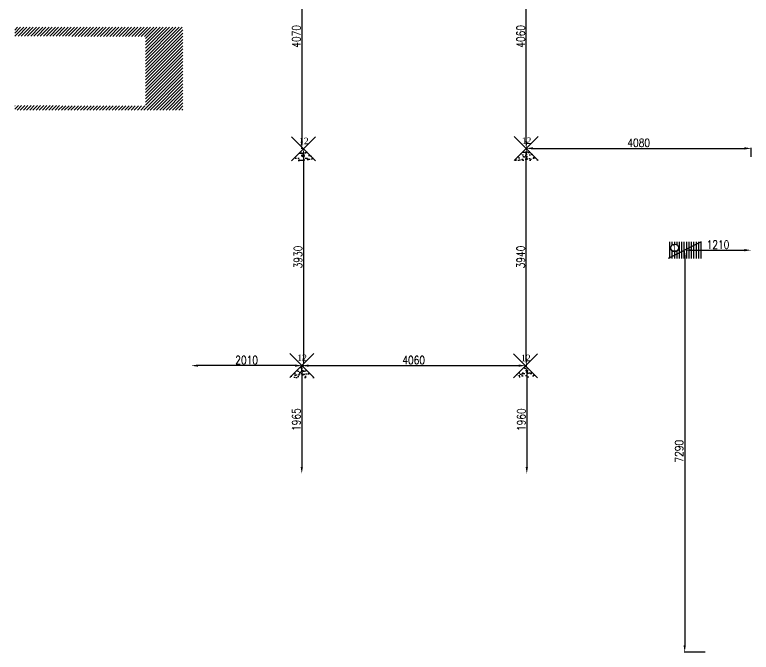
# Model space of a CAD drawing. Header units: millimetres. Extents: x -229 to 38456, y 27305 to 65049.
# Drawn here: x 25095 to 38456, y 30150 to 41708 of the extents above; entities that cross this region are included whole.
import ezdxf
from ezdxf.enums import TextEntityAlignment as Align

# ---------------------------------------------------------------- set-up
doc = ezdxf.new("R2010")
doc.units = ezdxf.units.MM
doc.header["$LTSCALE"] = 700
doc.header["$MEASUREMENT"] = 0
doc.header["$PDMODE"] = 35
doc.header["$PDSIZE"] = -25
for name, color, linetype in [('DIF 12', 84, 'Continuous'), ('DIF 46', 74, 'Continuous'), ('RETURN GRILL-600x300', 5, 'Continuous'), ('SA-DIMSTYLE', 2, 'Continuous'), ('X-REF', 8, 'Continuous')]:
    doc.layers.add(name, color=color, linetype=linetype)
doc.layers.add('MAAM TEXT', color=7, linetype='Continuous', lineweight=25)
doc.styles.add('ROMANS', font='romans', dxfattribs={"width": 0.8})
doc.styles.add('style1', font='ARIALN.TTF')
doc.styles.add('TECHNICBOLD', font='times.ttf', dxfattribs={"height": 10})
doc.dimstyles.new('SA-MA', dxfattribs={"dimtxt": 150, "dimasz": 125, "dimexe": 10, "dimexo": 10, "dimgap": 25, "dimtad": 1, "dimdec": 0, "dimrnd": 5, "dimzin": 0, "dimdsep": 46, "dimtxsty": 'ROMANS', "dimcen": 0, "dimclrd": 1, "dimclre": 1, "dimclrt": 7, "dimadec": 0, "dimazin": 0, "dimtfac": 1, "dimtdec": 0, "dimtofl": 0, "dimtmove": 0, "dimatfit": 3, "dimfxl": 1, "dimtolj": 1, "dimtzin": 0, "dimarcsym": 0})

# ---------------------------------------------------------------- blocks, each defined once
blk = doc.blocks.new('saaa')
at = {"layer": 'RETURN GRILL-600x300'}
h = blk.add_hatch(dxfattribs=at)
h.set_pattern_fill('ANSI31', color=256, scale=350, angle=135, style=0)
h.set_pattern_definition([(270, (332422.58, 31332.115), (-43.75, 3e-15), [])])
h.paths.add_polyline_path([(272318, 32662), (272318, 32962), (271718, 32962), (271718, 32662)])
h.paths.add_polyline_path([(271905, 32852, 1), (271767, 32852, 1)], flags=16)
blk.add_line((272318, 32962), (271718, 32662), dxfattribs=at)
blk.add_circle((271836, 32852, 0), 68.8, dxfattribs=at)
at = {"layer": 'MAAM TEXT', "color": 7, "style": 'style1'}
blk.add_text('1', height=117, dxfattribs=at).set_placement((271830, 32794, 0), align=Align.CENTER)
blk = doc.blocks.new('DIFF CODE-12')
at = {"layer": 'DIF 12'}
h = blk.add_hatch(dxfattribs=at)
h.set_pattern_fill('AR-SAND', color=256, scale=50, style=0)
h.paths.add_polyline_path([(-20772, -48937), (-20337, -48937), (-20554, -48719)])
for p, q in [((-20337, -48502), (-20772, -48937)), ((-20772, -48502), (-20337, -48937))]:
    blk.add_line(p, q, dxfattribs=at)
at = {"layer": 'DIF 12', "color": 1, "style": 'TECHNICBOLD'}
blk.add_text('12', height=116.5, dxfattribs=at).set_placement((-20637, -48638))
blk = doc.blocks.new('*D175')
at = {"layer": 'Defpoints', "color": 0, "ltscale": 8, "transparency": 16777216}
for p in [(34374, 39285), (34374, 39285), (34361, 35346)]:
    blk.add_point(p, dxfattribs=at)
at = {"layer": 'SA-DIMSTYLE', "color": 1, "lineweight": -2, "ltscale": 8, "transparency": 16777216}
for p, q in [((34374, 35471), (34374, 39160)), ((34371, 35346), (34384, 35346))]:
    blk.add_line(p, q, dxfattribs=at)
at = {"layer": 'SA-DIMSTYLE', "color": 1, "ltscale": 8, "transparency": 16777216}
for points in [[(34353, 39160), (34395, 39160), (34374, 39285)], [(34353, 35471), (34395, 35471), (34374, 35346)]]:
    blk.add_solid(points, dxfattribs=at)
at = {"layer": 'SA-DIMSTYLE', "color": 7, "ltscale": 8, "transparency": 16777216, "insert": (34274, 37315), "char_height": 150, "attachment_point": 5, "rotation": 90, "style": 'ROMANS'}
blk.add_mtext('\\A1;3940', dxfattribs=at)
blk = doc.blocks.new('*D176')
at = {"layer": 'Defpoints', "color": 0, "ltscale": 8, "transparency": 16777216}
for p in [(34362, 43345), (34374, 43345), (34374, 39285)]:
    blk.add_point(p, dxfattribs=at)
at = {"layer": 'SA-DIMSTYLE', "color": 1, "lineweight": -2, "ltscale": 8, "transparency": 16777216}
for p, q in [((34372, 43345), (34384, 43345)), ((34374, 39410), (34374, 43220))]:
    blk.add_line(p, q, dxfattribs=at)
at = {"layer": 'SA-DIMSTYLE', "color": 1, "ltscale": 8, "transparency": 16777216}
for points in [[(34353, 43220), (34395, 43220), (34374, 43345)], [(34353, 39410), (34395, 39410), (34374, 39285)]]:
    blk.add_solid(points, dxfattribs=at)
at = {"layer": 'SA-DIMSTYLE', "color": 7, "ltscale": 8, "transparency": 16777216, "insert": (34274, 41315), "char_height": 150, "attachment_point": 5, "rotation": 90, "style": 'ROMANS'}
blk.add_mtext('\\A1;4060', dxfattribs=at)
blk = doc.blocks.new('*D179')
at = {"layer": 'Defpoints', "color": 0, "ltscale": 8, "transparency": 16777216}
for p in [(30302, 43348), (30302, 39280), (30334, 39280)]:
    blk.add_point(p, dxfattribs=at)
at = {"layer": 'SA-DIMSTYLE', "color": 1, "lineweight": -2, "ltscale": 8, "transparency": 16777216}
for p, q in [((30302, 43223), (30302, 39405)), ((30324, 39280), (30292, 39280))]:
    blk.add_line(p, q, dxfattribs=at)
at = {"layer": 'SA-DIMSTYLE', "color": 1, "ltscale": 8, "transparency": 16777216}
for points in [[(30281, 43223), (30323, 43223), (30302, 43348)], [(30281, 39405), (30323, 39405), (30302, 39280)]]:
    blk.add_solid(points, dxfattribs=at)
at = {"layer": 'SA-DIMSTYLE', "color": 7, "ltscale": 8, "transparency": 16777216, "insert": (30202, 41314), "char_height": 150, "attachment_point": 5, "rotation": 90, "style": 'ROMANS'}
blk.add_mtext('\\A1;4070', dxfattribs=at)
blk = doc.blocks.new('*D180')
at = {"layer": 'Defpoints', "color": 0, "ltscale": 8, "transparency": 16777216}
for p in [(30334, 39280), (30302, 35350), (30334, 35350)]:
    blk.add_point(p, dxfattribs=at)
at = {"layer": 'SA-DIMSTYLE', "color": 1, "lineweight": -2, "ltscale": 8, "transparency": 16777216}
for p, q in [((30334, 39155), (30334, 35475)), ((30312, 35350), (30344, 35350))]:
    blk.add_line(p, q, dxfattribs=at)
at = {"layer": 'SA-DIMSTYLE', "color": 1, "ltscale": 8, "transparency": 16777216}
for points in [[(30313, 39155), (30355, 39155), (30334, 39280)], [(30313, 35475), (30355, 35475), (30334, 35350)]]:
    blk.add_solid(points, dxfattribs=at)
at = {"layer": 'SA-DIMSTYLE', "color": 7, "ltscale": 8, "transparency": 16777216, "insert": (30234, 37315), "char_height": 150, "attachment_point": 5, "rotation": 90, "style": 'ROMANS'}
blk.add_mtext('\\A1;3930', dxfattribs=at)
blk = doc.blocks.new('*D181')
at = {"layer": 'Defpoints', "color": 0, "ltscale": 8, "transparency": 16777216}
for p in [(30302, 35350), (34361, 35346), (34361, 35346)]:
    blk.add_point(p, dxfattribs=at)
at = {"layer": 'SA-DIMSTYLE', "color": 1, "lineweight": -2, "ltscale": 8, "transparency": 16777216}
for p, q in [((30302, 35340), (30302, 35336)), ((30427, 35346), (34236, 35346))]:
    blk.add_line(p, q, dxfattribs=at)
at = {"layer": 'SA-DIMSTYLE', "color": 1, "ltscale": 8, "transparency": 16777216}
for points in [[(30427, 35367), (30427, 35325), (30302, 35346)], [(34236, 35367), (34236, 35325), (34361, 35346)]]:
    blk.add_solid(points, dxfattribs=at)
at = {"layer": 'SA-DIMSTYLE', "color": 7, "ltscale": 8, "transparency": 16777216, "insert": (32332, 35446), "char_height": 150, "attachment_point": 5, "style": 'ROMANS'}
blk.add_mtext('\\A1;4060', dxfattribs=at)
blk = doc.blocks.new('*D182')
at = {"layer": 'Defpoints', "color": 0, "ltscale": 8, "transparency": 16777216}
for p in [(30302, 35350), (30302, 33386), (30302, 33386)]:
    blk.add_point(p, dxfattribs=at)
at = {"layer": 'SA-DIMSTYLE', "color": 1, "lineweight": -2, "ltscale": 8, "transparency": 16777216}
blk.add_line((30302, 35225), (30302, 33511), dxfattribs=at)
at = {"layer": 'SA-DIMSTYLE', "color": 1, "ltscale": 8, "transparency": 16777216}
for points in [[(30281, 35225), (30323, 35225), (30302, 35350)], [(30281, 33511), (30323, 33511), (30302, 33386)]]:
    blk.add_solid(points, dxfattribs=at)
at = {"layer": 'SA-DIMSTYLE', "color": 7, "ltscale": 8, "transparency": 16777216, "insert": (30202, 34368), "char_height": 150, "attachment_point": 5, "rotation": 90, "style": 'ROMANS'}
blk.add_mtext('\\A1;1965', dxfattribs=at)
blk = doc.blocks.new('*D162')
at = {"layer": 'Defpoints', "color": 0, "ltscale": 8, "transparency": 16777216}
for p in [(34384, 35346), (34384, 33386), (34384, 33386)]:
    blk.add_point(p, dxfattribs=at)
at = {"layer": 'SA-DIMSTYLE', "color": 1, "lineweight": -2, "ltscale": 8, "transparency": 16777216}
blk.add_line((34384, 35221), (34384, 33511), dxfattribs=at)
at = {"layer": 'SA-DIMSTYLE', "color": 1, "ltscale": 8, "transparency": 16777216}
for points in [[(34363, 35221), (34405, 35221), (34384, 35346)], [(34363, 33511), (34405, 33511), (34384, 33386)]]:
    blk.add_solid(points, dxfattribs=at)
at = {"layer": 'SA-DIMSTYLE', "color": 7, "ltscale": 8, "transparency": 16777216, "insert": (34284, 34366), "char_height": 150, "attachment_point": 5, "rotation": 90, "style": 'ROMANS'}
blk.add_mtext('\\A1;1960', dxfattribs=at)
blk = doc.blocks.new('*D163')
at = {"layer": 'Defpoints', "color": 0, "ltscale": 8, "transparency": 16777216}
for p in [(28296, 35346), (28296, 35346), (30306, 35346)]:
    blk.add_point(p, dxfattribs=at)
at = {"layer": 'SA-DIMSTYLE', "color": 1, "lineweight": -2, "ltscale": 8, "transparency": 16777216}
blk.add_line((30181, 35346), (28421, 35346), dxfattribs=at)
at = {"layer": 'SA-DIMSTYLE', "color": 1, "ltscale": 8, "transparency": 16777216}
for points in [[(28421, 35367), (28421, 35326), (28296, 35346)], [(30181, 35367), (30181, 35326), (30306, 35346)]]:
    blk.add_solid(points, dxfattribs=at)
at = {"layer": 'SA-DIMSTYLE', "color": 7, "ltscale": 8, "transparency": 16777216, "insert": (29301, 35446), "char_height": 150, "attachment_point": 5, "style": 'ROMANS'}
blk.add_mtext('\\A1;2010', dxfattribs=at)
blk = doc.blocks.new('*D144')
at = {"layer": 'Defpoints', "color": 0, "ltscale": 8, "transparency": 16777216}
for p in [(37248, 37439, 100), (38456, 37439), (38456, 37439)]:
    blk.add_point(p, dxfattribs=at)
at = {"layer": 'SA-DIMSTYLE', "color": 1, "lineweight": -2, "ltscale": 8, "transparency": 16777216}
blk.add_line((37373, 37439), (38331, 37439), dxfattribs=at)
at = {"layer": 'SA-DIMSTYLE', "color": 1, "ltscale": 8, "transparency": 16777216}
for points in [[(37373, 37460), (37373, 37419), (37248, 37439)], [(38331, 37460), (38331, 37419), (38456, 37439)]]:
    blk.add_solid(points, dxfattribs=at)
at = {"layer": 'SA-DIMSTYLE', "color": 7, "ltscale": 8, "transparency": 16777216, "insert": (37852, 37539), "char_height": 150, "attachment_point": 5, "style": 'ROMANS'}
blk.add_mtext('\\A1;1210', dxfattribs=at)
blk = doc.blocks.new('*D145')
at = {"layer": 'Defpoints', "color": 0, "ltscale": 8, "transparency": 16777216}
for p in [(37248, 37439), (37248, 30150), (37632, 30150)]:
    blk.add_point(p, dxfattribs=at)
at = {"layer": 'SA-DIMSTYLE', "color": 1, "lineweight": -2, "ltscale": 8, "transparency": 16777216}
for p, q in [((37248, 37314), (37248, 30275)), ((37622, 30150), (37238, 30150))]:
    blk.add_line(p, q, dxfattribs=at)
at = {"layer": 'SA-DIMSTYLE', "color": 1, "ltscale": 8, "transparency": 16777216}
for points in [[(37227, 37314), (37269, 37314), (37248, 37439)], [(37227, 30275), (37269, 30275), (37248, 30150)]]:
    blk.add_solid(points, dxfattribs=at)
at = {"layer": 'SA-DIMSTYLE', "color": 7, "ltscale": 8, "transparency": 16777216, "insert": (37148, 33795), "char_height": 150, "attachment_point": 5, "rotation": 90, "style": 'ROMANS'}
blk.add_mtext('\\A1;7290', dxfattribs=at)
blk = doc.blocks.new('*D146')
at = {"layer": 'Defpoints', "color": 0, "ltscale": 8, "transparency": 16777216}
for p in [(34374, 39285), (38456, 39285), (38456, 39124)]:
    blk.add_point(p, dxfattribs=at)
at = {"layer": 'SA-DIMSTYLE', "color": 1, "lineweight": -2, "ltscale": 8, "transparency": 16777216}
for p, q in [((34499, 39285), (38331, 39285)), ((38456, 39134), (38456, 39295))]:
    blk.add_line(p, q, dxfattribs=at)
at = {"layer": 'SA-DIMSTYLE', "color": 1, "ltscale": 8, "transparency": 16777216}
for points in [[(34499, 39306), (34499, 39264), (34374, 39285)], [(38331, 39306), (38331, 39264), (38456, 39285)]]:
    blk.add_solid(points, dxfattribs=at)
at = {"layer": 'SA-DIMSTYLE', "color": 7, "ltscale": 8, "transparency": 16777216, "insert": (36415, 39385), "char_height": 150, "attachment_point": 5, "style": 'ROMANS'}
blk.add_mtext('\\A1;4080', dxfattribs=at)

msp = doc.modelspace()

# ---------------------------------------------------------------- hatches: boundary and pattern name
at = {"layer": 'X-REF', "lineweight": 0}
h = msp.add_hatch(dxfattribs=at)
h.set_pattern_fill('ANSI31', color=11, scale=325, style=0)
h.set_pattern_definition([(45, (-301002.14, 877594.917), (-28.726213, 28.726213), [])])
h.paths.add_polyline_path([(28030.7, 39979.7), (28143.2, 39979.6), (28143.2, 40054.7), (28143.2, 41479.7), (25095.2, 41479.7), (25095.2, 39979.7)])
h.paths.add_polyline_path([(25095.2, 41319), (27467.4, 41312.1), (27467.4, 40054.7), (25095.2, 40061.6)], flags=17)

# ---------------------------------------------------------------- block references
at = {"layer": 'DIF 46'}
for p in [(50888.4, 87998.8), (50888.4, 87998.8), (54928.2, 88004), (54928.2, 88004), (50856, 84069.4), (50856, 84069.4), (54915.4, 84064.8)]:
    msp.add_blockref('DIFF CODE-12', p, dxfattribs=at)
at = {"layer": 'RETURN GRILL-600x300', "ltscale": 8}
msp.add_blockref('saaa', (-234770.1, 4627.4, 100), dxfattribs=at)

# ---------------------------------------------------------------- dimensions: what is measured, and where the dimension line sits
at = {"layer": 'SA-DIMSTYLE', "ltscale": 8}
for base, p1, p2, picture, middle in [((30302.1, 39279.8), (30302.1, 43347.8), (30334.3, 39279.8), '*D179', (30202.1, 41313.8)), ((34374.1, 43344.9), (34374.1, 39285), (34361.6, 43344.9), '*D176', (34274.1, 41314.9)), ((30334.3, 35350.4), (30334.3, 39279.8), (30301.9, 35350.4), '*D180', (30234.3, 37315.1)), ((34374.1, 39285), (34361.3, 35345.8), (34374.1, 39285), '*D175', (34274.1, 37315.4)), ((37247.8, 30149.8), (37247.8, 37439.5), (37632.4, 30149.8), '*D145', (37147.8, 33794.6)), ((30301.9, 33385.8), (30301.9, 35350.4), (30301.9, 33385.8), '*D182', (30201.9, 34368.1)), ((34384.1, 33385.8), (34384.1, 35345.8), (34384.1, 33385.8), '*D162', (34284.1, 34365.8))]:
    dim = msp.add_linear_dim(base=base, p1=p1, p2=p2, angle=90, dimstyle='SA-MA', dxfattribs=at)
    dim.commit()
    dim.dimension.update_dxf_attribs({"geometry": picture, "text_midpoint": middle})
for base, p1, p2, picture, middle in [((38455.6, 39284.9524), (34374.0618, 39284.9524), (38455.6, 39123.7825), '*D146', (36414.8309, 39384.9524)), ((38455.6, 37439.5), (37247.8, 37439.5, 100), (38455.6, 37439.5), '*D144', (37851.7, 37539.5)), ((28295.6, 35346.5), (30305.8, 35346.5), (28295.6, 35346.5), '*D163', (29300.7, 35446.5)), ((34361.3, 35345.8), (30301.9, 35350.4), (34361.3, 35345.8), '*D181', (32331.6, 35445.8))]:
    dim = msp.add_linear_dim(base=base, p1=p1, p2=p2, dimstyle='SA-MA', dxfattribs=at)
    dim.commit()
    dim.dimension.update_dxf_attribs({"geometry": picture, "text_midpoint": middle})

doc.saveas('drawing.dxf')
